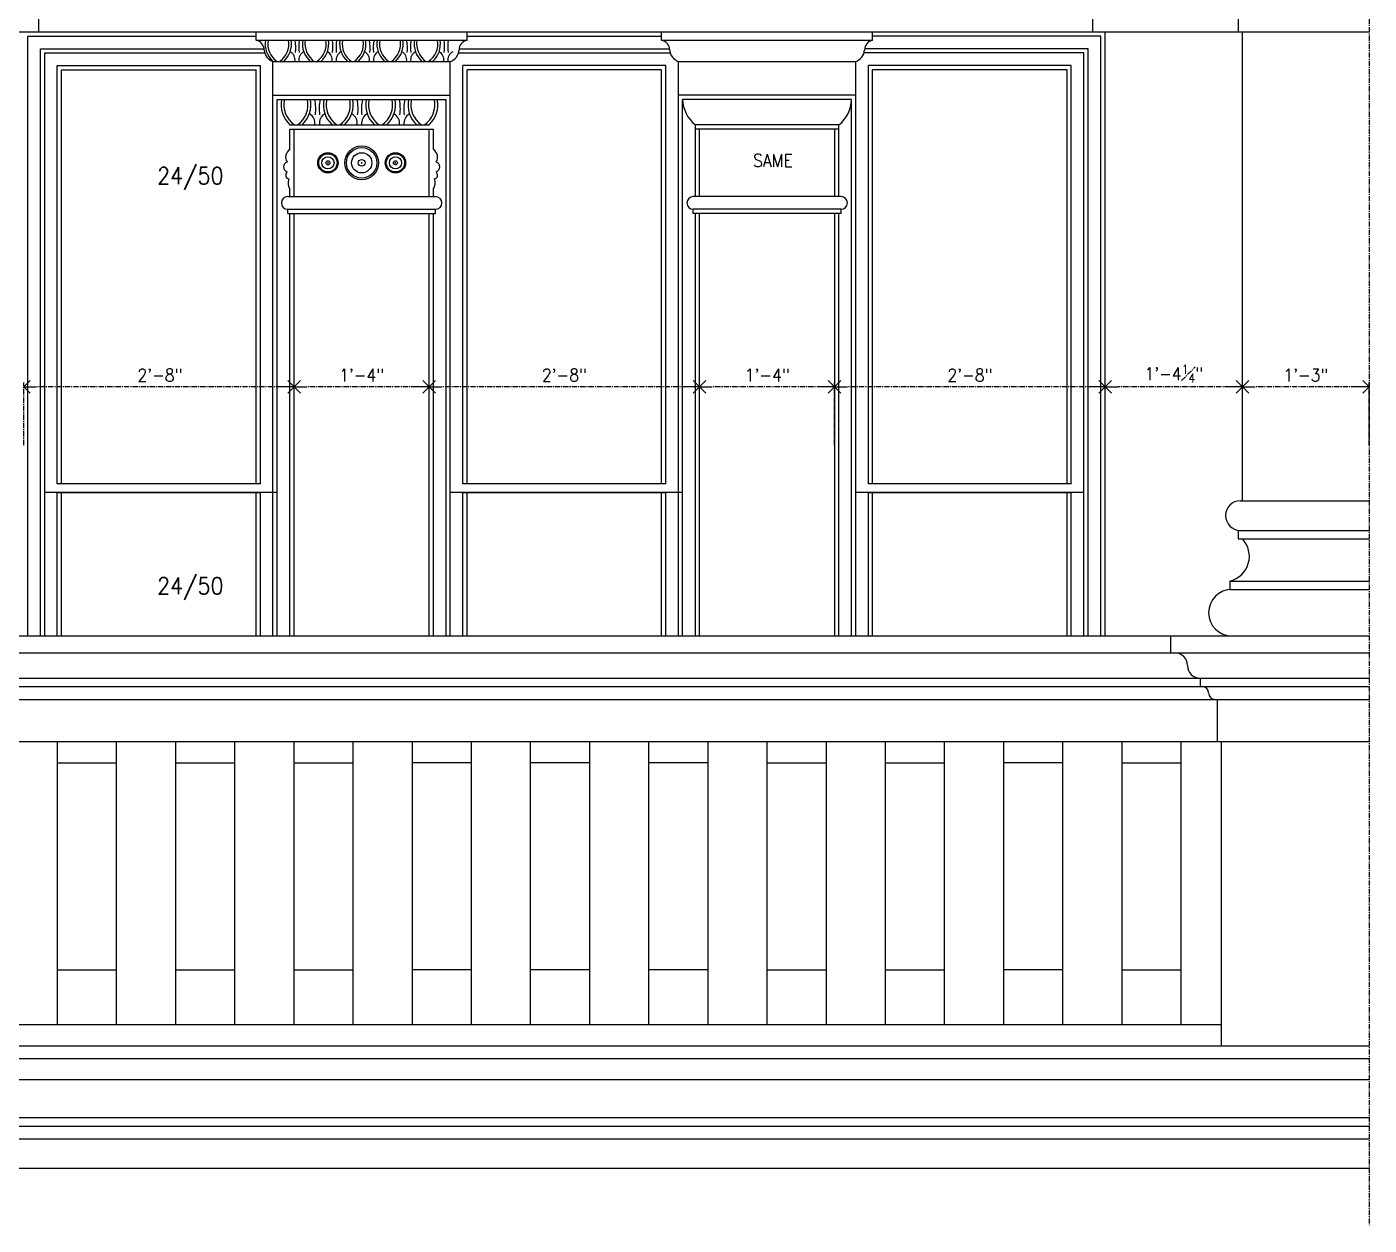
# Model space of a CAD drawing. Header units: inches. Extents: x 10 to 565, y 33 to 838.
# Drawn here: x 386 to 544.9, y 37.6 to 179.4 of the extents above; entities that cross this region are included whole.
import ezdxf

# ---------------------------------------------------------------- set-up
doc = ezdxf.new("R2010")
doc.units = ezdxf.units.IN
doc.header["$LTSCALE"] = 0.5
doc.header["$MEASUREMENT"] = 0
doc.linetypes.add('CENTER', pattern=[2, 1.25, -0.25, 0.25, -0.25])
for name, color, linetype in [('A-ANNO-DIMS', 7, 'Continuous'), ('A-ANNO-NOTE', 7, 'Continuous'), ('A-ANNO-NOTE-FINE', 8, 'Continuous'), ('A-ELEV', 2, 'Continuous'), ('A-ELEV-FNSH', 2, 'Continuous'), ('A-GLAZ-PRHT', 3, 'Continuous')]:
    doc.layers.add(name, color=color, linetype=linetype)
doc.styles.add('NOTE', font='romans.shx', dxfattribs={"width": 0.9})
doc.dimstyles.new('A5-16$0', dxfattribs={"dimscale": 16, "dimtxt": 0.09375, "dimasz": 0.09375, "dimexe": 0.03125, "dimexo": 0.03125, "dimgap": 0.03125, "dimtad": 1, "dimdec": 4, "dimzin": 3, "dimdsep": 46, "dimlunit": 4, "dimtxsty": 'NOTE', "dimblk1": 'OPEN90', "dimblk2": 'OPEN90', "dimsah": 1, "dimcen": 0.09375, "dimclrd": 256, "dimclre": 256, "dimclrt": 256, "dimaunit": 1, "dimadec": 3, "dimazin": 0, "dimtfac": 0.7, "dimtdec": 4, "dimtmove": 2, "dimatfit": 3, "dimldrblk": 'OPEN90', "dimfxl": 0, "dimfrac": 1, "dimtolj": 1, "dimtzin": 1, "dimlwd": -1, "dimlwe": -1, "dimarcsym": 0})

# ---------------------------------------------------------------- blocks, each defined once
blk = doc.blocks.new('_Open90')
at = {"color": 0, "lineweight": -2}
for p, q in [((0, 0), (-1, 0)), ((-0.5, 0.5), (0, 0)), ((0, 0), (-0.5, -0.5))]:
    blk.add_line(p, q, dxfattribs=at)
blk = doc.blocks.new('*D64')
at = {"layer": 'A-ANNO-DIMS', "linetype": 'CENTER'}
for p, q in [((529.85, 129.91), (529.85, 137.3)), ((543.35, 136.8), (531.35, 136.8)), ((544.85, 129.91), (544.85, 137.3))]:
    blk.add_line(p, q, dxfattribs=at)
at = {"layer": 'Defpoints', "color": 0, "linetype": 'CENTER'}
for p in [(529.85, 136.8), (529.85, 129.41), (544.85, 129.41)]:
    blk.add_point(p, dxfattribs=at)
at = {"layer": 'A-ANNO-DIMS', "linetype": 'CENTER', "xscale": 1.5, "yscale": 1.5, "zscale": 1.5, "rotation": 180}
blk.add_blockref('_Open90', (529.85, 136.8), dxfattribs=at)
at = {"layer": 'A-ANNO-DIMS', "linetype": 'CENTER', "xscale": 1.5, "yscale": 1.5, "zscale": 1.5}
blk.add_blockref('_Open90', (544.85, 136.8), dxfattribs=at)
at = {"layer": 'A-ANNO-DIMS', "linetype": 'CENTER', "insert": (537.35, 138.19), "char_height": 1.5, "attachment_point": 5, "style": 'NOTE'}
blk.add_mtext('\\A1;1\'-3"', dxfattribs=at)
blk = doc.blocks.new('*D65')
at = {"layer": 'A-ANNO-DIMS', "linetype": 'CENTER'}
for p, q in [((481.59, 129.91), (481.59, 137.3)), ((512.1, 136.8), (483.09, 136.8)), ((513.6, 129.91), (513.6, 137.3))]:
    blk.add_line(p, q, dxfattribs=at)
at = {"layer": 'Defpoints', "color": 0, "linetype": 'CENTER'}
for p in [(481.59, 136.8), (481.59, 129.41), (513.6, 129.41)]:
    blk.add_point(p, dxfattribs=at)
at = {"layer": 'A-ANNO-DIMS', "linetype": 'CENTER', "xscale": 1.5, "yscale": 1.5, "zscale": 1.5, "rotation": 180}
blk.add_blockref('_Open90', (481.59, 136.8), dxfattribs=at)
at = {"layer": 'A-ANNO-DIMS', "linetype": 'CENTER', "xscale": 1.5, "yscale": 1.5, "zscale": 1.5}
blk.add_blockref('_Open90', (513.6, 136.8), dxfattribs=at)
at = {"layer": 'A-ANNO-DIMS', "linetype": 'CENTER', "insert": (497.6, 138.19), "char_height": 1.5, "attachment_point": 5, "style": 'NOTE'}
blk.add_mtext('\\A1;2\'-8"', dxfattribs=at)
blk = doc.blocks.new('*D66')
at = {"layer": 'A-ANNO-DIMS', "linetype": 'CENTER'}
for p, q in [((465.6, 129.91), (465.6, 137.3)), ((480.09, 136.8), (467.1, 136.8)), ((481.59, 129.91), (481.59, 137.3))]:
    blk.add_line(p, q, dxfattribs=at)
at = {"layer": 'Defpoints', "color": 0, "linetype": 'CENTER'}
for p in [(465.6, 136.8), (465.6, 129.41), (481.59, 129.41)]:
    blk.add_point(p, dxfattribs=at)
at = {"layer": 'A-ANNO-DIMS', "linetype": 'CENTER', "xscale": 1.5, "yscale": 1.5, "zscale": 1.5, "rotation": 180}
blk.add_blockref('_Open90', (465.6, 136.8), dxfattribs=at)
at = {"layer": 'A-ANNO-DIMS', "linetype": 'CENTER', "xscale": 1.5, "yscale": 1.5, "zscale": 1.5}
blk.add_blockref('_Open90', (481.59, 136.8), dxfattribs=at)
at = {"layer": 'A-ANNO-DIMS', "linetype": 'CENTER', "insert": (473.6, 138.19), "char_height": 1.5, "attachment_point": 5, "style": 'NOTE'}
blk.add_mtext('\\A1;1\'-4"', dxfattribs=at)
blk = doc.blocks.new('*D67')
at = {"layer": 'A-ANNO-DIMS', "linetype": 'CENTER'}
for p, q in [((433.6, 129.91), (433.6, 137.3)), ((464.1, 136.8), (435.1, 136.8)), ((465.6, 129.91), (465.6, 137.3))]:
    blk.add_line(p, q, dxfattribs=at)
at = {"layer": 'Defpoints', "color": 0, "linetype": 'CENTER'}
for p in [(433.6, 136.8), (433.6, 129.41), (465.6, 129.41)]:
    blk.add_point(p, dxfattribs=at)
at = {"layer": 'A-ANNO-DIMS', "linetype": 'CENTER', "xscale": 1.5, "yscale": 1.5, "zscale": 1.5, "rotation": 180}
blk.add_blockref('_Open90', (433.6, 136.8), dxfattribs=at)
at = {"layer": 'A-ANNO-DIMS', "linetype": 'CENTER', "xscale": 1.5, "yscale": 1.5, "zscale": 1.5}
blk.add_blockref('_Open90', (465.6, 136.8), dxfattribs=at)
at = {"layer": 'A-ANNO-DIMS', "linetype": 'CENTER', "insert": (449.6, 138.19), "char_height": 1.5, "attachment_point": 5, "style": 'NOTE'}
blk.add_mtext('\\A1;2\'-8"', dxfattribs=at)
blk = doc.blocks.new('*D68')
at = {"layer": 'A-ANNO-DIMS', "linetype": 'CENTER'}
for p, q in [((417.61, 129.91), (417.61, 137.3)), ((432.1, 136.8), (419.11, 136.8)), ((433.6, 129.91), (433.6, 137.3))]:
    blk.add_line(p, q, dxfattribs=at)
at = {"layer": 'Defpoints', "color": 0, "linetype": 'CENTER'}
for p in [(417.61, 136.8), (417.61, 129.41), (433.6, 129.41)]:
    blk.add_point(p, dxfattribs=at)
at = {"layer": 'A-ANNO-DIMS', "linetype": 'CENTER', "xscale": 1.5, "yscale": 1.5, "zscale": 1.5, "rotation": 180}
blk.add_blockref('_Open90', (417.61, 136.8), dxfattribs=at)
at = {"layer": 'A-ANNO-DIMS', "linetype": 'CENTER', "xscale": 1.5, "yscale": 1.5, "zscale": 1.5}
blk.add_blockref('_Open90', (433.6, 136.8), dxfattribs=at)
at = {"layer": 'A-ANNO-DIMS', "linetype": 'CENTER', "insert": (425.6, 138.19), "char_height": 1.5, "attachment_point": 5, "style": 'NOTE'}
blk.add_mtext('\\A1;1\'-4"', dxfattribs=at)
blk = doc.blocks.new('*D69')
at = {"layer": 'A-ANNO-DIMS', "linetype": 'CENTER'}
for p, q in [((385.61, 129.91), (385.61, 137.3)), ((416.11, 136.8), (387.11, 136.8)), ((417.61, 129.91), (417.61, 137.3))]:
    blk.add_line(p, q, dxfattribs=at)
at = {"layer": 'Defpoints', "color": 0, "linetype": 'CENTER'}
for p in [(385.61, 136.8), (385.61, 129.41), (417.61, 129.41)]:
    blk.add_point(p, dxfattribs=at)
at = {"layer": 'A-ANNO-DIMS', "linetype": 'CENTER', "xscale": 1.5, "yscale": 1.5, "zscale": 1.5, "rotation": 180}
blk.add_blockref('_Open90', (385.61, 136.8), dxfattribs=at)
at = {"layer": 'A-ANNO-DIMS', "linetype": 'CENTER', "xscale": 1.5, "yscale": 1.5, "zscale": 1.5}
blk.add_blockref('_Open90', (417.61, 136.8), dxfattribs=at)
at = {"layer": 'A-ANNO-DIMS', "linetype": 'CENTER', "insert": (401.73, 138.19), "char_height": 1.5, "attachment_point": 5, "style": 'NOTE'}
blk.add_mtext('\\A1;2\'-8"', dxfattribs=at)
blk = doc.blocks.new('*D94')
at = {"layer": 'A-ANNO-DIMS', "linetype": 'CENTER'}
for p, q in [((513.6, 134.54), (513.6, 137.3)), ((528.35, 136.8), (515.1, 136.8)), ((529.85, 134.54), (529.85, 137.3))]:
    blk.add_line(p, q, dxfattribs=at)
at = {"layer": 'Defpoints', "color": 0, "linetype": 'CENTER'}
for p in [(513.6, 136.8), (513.6, 134.04), (529.85, 134.04)]:
    blk.add_point(p, dxfattribs=at)
at = {"layer": 'A-ANNO-DIMS', "linetype": 'CENTER', "xscale": 1.5, "yscale": 1.5, "zscale": 1.5, "rotation": 180}
blk.add_blockref('_Open90', (513.6, 136.8), dxfattribs=at)
at = {"layer": 'A-ANNO-DIMS', "linetype": 'CENTER', "xscale": 1.5, "yscale": 1.5, "zscale": 1.5}
blk.add_blockref('_Open90', (529.85, 136.8), dxfattribs=at)
at = {"layer": 'A-ANNO-DIMS', "linetype": 'CENTER', "insert": (521.73, 138.35), "char_height": 1.5, "attachment_point": 5, "style": 'NOTE'}
blk.add_mtext('\\A1;1\'-4{\\H0.700000x;\\S1#4;}"', dxfattribs=at)

msp = doc.modelspace()

# ---------------------------------------------------------------- linework, layer by layer
at = {"layer": 'A-ANNO-NOTE-FINE', "linetype": 'CENTER'}
msp.add_line((544.85043, 570.38376), (544.85043, 37.57692), dxfattribs=at)
at = {"layer": 'A-ELEV'}
for p, q in [((387.35358, 184.81194), (387.35358, 178.81194)), ((512.10043, 184.81194), (512.10043, 178.81194)), ((529.35043, 180.31194), (529.35043, 178.81194)), ((147.7856, 178.81194), (544.85043, 178.81194)), ((386.10758, 107.31194), (386.10758, 178.31194)), ((386.10758, 178.31194), (413.11911, 178.31194)), ((386.10758, 178.31194), (413.11911, 178.31194)), ((413.11911, 177.81194), (413.11911, 178.81194)), ((413.11911, 177.81194), (413.11911, 178.81194)), ((438.0889, 177.81194), (438.0889, 178.81194)), ((438.0889, 177.81194), (438.0889, 178.81194)), ((438.0889, 178.31194), (461.11195, 178.31194)), ((461.11195, 177.81194), (461.11195, 178.81194)), ((461.11195, 177.81194), (461.11195, 178.81194)), ((486.08174, 177.81194), (486.08174, 178.81194)), ((486.08174, 177.81194), (486.08174, 178.81194)), ((513.10043, 178.31194), (486.08174, 178.31194)), ((513.10043, 107.31194), (513.10043, 178.31194)), ((513.60043, 107.31194), (513.60043, 178.81194)), ((529.85043, 123.31194), (529.85043, 178.81194)), ((387.60043, 107.31194), (387.60043, 176.81235)), ((387.60043, 176.81235), (414.06573, 176.81235)), ((413.11911, 177.81194), (438.0889, 177.81194)), ((437.14224, 176.81194), (462.05861, 176.81194)), ((461.11195, 177.81194), (486.08174, 177.81194)), ((511.60043, 176.81235), (485.13513, 176.81235)), ((511.60043, 107.31194), (511.60043, 176.81235)), ((388.10043, 107.31194), (388.10043, 176.31235)), ((388.10043, 176.31235), (414.13818, 176.31235)), ((415.10758, 107.31194), (415.10758, 175.31194)), ((415.10758, 175.31194), (436.10043, 175.31194)), ((436.10043, 107.31194), (436.10043, 175.31194)), ((437.0697, 176.31194), (462.13115, 176.31194)), ((463.10043, 107.31194), (463.10043, 175.31194)), ((463.10043, 175.31194), (484.09327, 175.31194)), ((484.09327, 107.31194), (484.09327, 175.31194)), ((511.10043, 176.31235), (485.06267, 176.31235)), ((511.10043, 107.31194), (511.10043, 176.31235)), ((415.10758, 171.31194), (436.10043, 171.31194)), ((415.60758, 107.31194), (415.60758, 170.81194)), ((415.60758, 170.81194), (435.60043, 170.81194)), ((435.60043, 107.31194), (435.60043, 170.81194)), ((484.09327, 171.31194), (463.10043, 171.31194)), ((483.59327, 170.81194), (463.60043, 170.81194)), ((463.60043, 107.31194), (463.60043, 170.81194)), ((483.59327, 107.31194), (483.59327, 170.81194)), ((417.10758, 167.81194), (433.58107, 167.81194)), ((417.10758, 167.31194), (434.10043, 167.31194)), ((417.10758, 164.88585), (417.10758, 167.31194)), ((417.60758, 159.31194), (417.60758, 167.31194)), ((433.60043, 159.31194), (433.60043, 167.31194)), ((434.10043, 164.88585), (434.10043, 167.31194)), ((482.09327, 167.81194), (465.10043, 167.81194)), ((465.10043, 159.31194), (465.10043, 167.81194)), ((482.09327, 167.31194), (465.10043, 167.31194)), ((465.60043, 159.31194), (465.60043, 167.31194)), ((481.59327, 159.31194), (481.59327, 167.31194)), ((482.09327, 159.31194), (482.09327, 167.81194)), ((416.85758, 159.31194), (434.35043, 159.31194)), ((417.10758, 159.31194), (417.10758, 160.22823)), ((434.10043, 159.31194), (434.10043, 160.22823)), ((482.34327, 159.31194), (464.85043, 159.31194)), ((416.85758, 157.81194), (434.35043, 157.81194)), ((416.85758, 157.31194), (416.85758, 157.81194)), ((416.85758, 157.31194), (434.35043, 157.31194)), ((417.10758, 107.31194), (417.10758, 157.31194)), ((417.60758, 107.31194), (417.60758, 157.31194)), ((433.60043, 107.31194), (433.60043, 157.31194)), ((434.10043, 107.31194), (434.10043, 157.31194)), ((434.35043, 157.31194), (434.35043, 157.81194)), ((482.34327, 157.81194), (464.85043, 157.81194)), ((464.85043, 157.31194), (464.85043, 157.81194)), ((482.34327, 157.31194), (464.85043, 157.31194)), ((465.10043, 107.31194), (465.10043, 157.31194)), ((465.60043, 107.31194), (465.60043, 157.31194)), ((481.59327, 107.31194), (481.59327, 157.31194)), ((482.09327, 107.31194), (482.09327, 157.31194)), ((482.34327, 157.31194), (482.34327, 157.81194)), ((415.60758, 124.31194), (388.10043, 124.31194)), ((463.60043, 124.31194), (436.10043, 124.31194)), ((511.10043, 124.31194), (484.10043, 124.31194)), ((529.60043, 123.31194), (544.85043, 123.31194)), ((529.35043, 119.81194), (544.85043, 119.81194)), ((529.35043, 119.81194), (529.35043, 118.81194)), ((529.35043, 118.81194), (544.85043, 118.81194)), ((528.35043, 113.81194), (544.85043, 113.81194)), ((528.35043, 113.81194), (528.35043, 112.81194)), ((528.35043, 112.81194), (544.85043, 112.81194)), ((114.94647, 107.31194), (544.85043, 107.31194)), ((521.35043, 107.31194), (521.35043, 105.31194)), ((114.94647, 105.31194), (544.85043, 105.31194)), ((118.44647, 102.31194), (544.85043, 102.31194)), ((524.85043, 102.31194), (524.85043, 101.31194)), ((118.44647, 101.31194), (544.85043, 101.31194)), ((120.19647, 99.81194), (544.85043, 99.81194)), ((526.85043, 99.81194), (526.85043, 94.81194)), ((120.44647, 94.81194), (544.85043, 94.81194)), ((389.56673, 94.81194), (389.56673, 61.31194)), ((396.56673, 94.81194), (396.56673, 61.31194)), ((403.56673, 94.81194), (403.56673, 61.31194)), ((410.56673, 94.81194), (410.56673, 61.31194)), ((417.56673, 94.81194), (417.56673, 61.31194)), ((424.56673, 94.81194), (424.56673, 61.31194)), ((431.56673, 94.81194), (431.56673, 61.31194)), ((438.56673, 94.81194), (438.56673, 61.31194)), ((445.56673, 94.81194), (445.56673, 61.31194)), ((452.56673, 94.81194), (452.56673, 61.31194)), ((459.56673, 94.81194), (459.56673, 61.31194)), ((466.56673, 94.81194), (466.56673, 61.31194)), ((473.56673, 94.81194), (473.56673, 61.31194)), ((480.56673, 94.81194), (480.56673, 61.31194)), ((487.56673, 94.81194), (487.56673, 61.31194)), ((494.56673, 94.81194), (494.56673, 61.31194)), ((501.56673, 94.81194), (501.56673, 61.31194)), ((508.56673, 94.81194), (508.56673, 61.31194)), ((515.56673, 94.81194), (515.56673, 61.31194)), ((522.56673, 94.81194), (522.56673, 61.31194)), ((527.35043, 94.81194), (527.35043, 58.81194)), ((389.56673, 92.31194), (396.56673, 92.31194)), ((403.56673, 92.31194), (410.56673, 92.31194)), ((417.56673, 92.31194), (424.56673, 92.31194)), ((438.56673, 92.31194), (431.56673, 92.31194)), ((452.56673, 92.31194), (445.56673, 92.31194)), ((466.56673, 92.31194), (459.56673, 92.31194)), ((473.56673, 92.31194), (480.56673, 92.31194)), ((487.56673, 92.31194), (494.56673, 92.31194)), ((508.56673, 92.31194), (501.56673, 92.31194)), ((515.56673, 92.31194), (522.56673, 92.31194)), ((389.56673, 67.81194), (396.56673, 67.81194)), ((403.56673, 67.81194), (410.56673, 67.81194)), ((417.56673, 67.81194), (424.56673, 67.81194)), ((438.56673, 67.81194), (431.56673, 67.81194)), ((452.56673, 67.81194), (445.56673, 67.81194)), ((466.56673, 67.81194), (459.56673, 67.81194)), ((473.56673, 67.81194), (480.56673, 67.81194)), ((487.56673, 67.81194), (494.56673, 67.81194)), ((508.56673, 67.81194), (501.56673, 67.81194)), ((515.56673, 67.81194), (522.56673, 67.81194)), ((373.35043, 61.31194), (527.35043, 61.31194)), ((120.94647, 58.81194), (544.85043, 58.81194)), ((87.94647, 57.31194), (544.85043, 57.31194)), ((87.94647, 54.81194), (544.85043, 54.81194)), ((93.94647, 50.31194), (544.85043, 50.31194)), ((93.94647, 49.31194), (544.85043, 49.31194)), ((94.94647, 47.81194), (544.85043, 47.81194)), ((94.94647, 44.31194), (544.85043, 44.31194))]:
    msp.add_line(p, q, dxfattribs=at)
for centre, radius, start, end in [((412.93641, 176.6909), 1.13583, 358.4584774, 80.7436469), ((415.61594, 176.77443), 1.54832, 184.2256388, 250.8326625), ((435.59207, 176.77443), 1.54832, 289.1673375, 355.7743612), ((438.2716, 176.6909), 1.13583, 99.2563531, 181.5415226), ((460.92925, 176.6909), 1.13583, 358.4584774, 80.7436469), ((463.60878, 176.77443), 1.54832, 184.2256388, 250.8326625), ((483.58491, 176.77443), 1.54832, 289.1673375, 355.7743612), ((486.26445, 176.6909), 1.13583, 99.2563531, 181.5415226), ((419.2761, 170.18052), 3.21133, 168.9039524, 227.5247591), ((431.41255, 170.18052), 3.21133, 312.4752409, 11.0960476), ((467.53416, 170.90381), 3.9348, 181.3378085, 231.7922938), ((479.65954, 170.90381), 3.9348, 308.2077062, 358.6621915), ((417.69067, 163.97667), 1.0801, 122.6734005, 211.7888508), ((433.51734, 163.97667), 1.0801, 328.2111492, 57.3265995), ((416.94783, 162.83988), 0.59423, 107.1509631, 255.6462002), ((417.07164, 161.84581), 0.45258, 126.8037749, 260.3680089), ((434.13636, 161.84581), 0.45258, 279.6319911, 53.1962251), ((434.26018, 162.83988), 0.59423, 284.3537998, 72.8490369), ((418.05659, 160.90971), 1.16834, 155.208791, 215.6819389), ((433.15142, 160.90971), 1.16834, 324.3180611, 24.791209), ((416.85758, 158.56194), 0.75, 90, 270), ((434.35043, 158.56194), 0.75, 270, 90), ((464.85043, 158.56194), 0.75, 90, 270), ((482.34327, 158.56194), 0.75, 270, 90), ((529.60043, 121.56194), 1.75, 90, 270), ((527.65588, 116.74531), 3.01447, 283.3208957, 43.2806158), ((528.60043, 110.06194), 2.75, 90, 270), ((521.85043, 103.81194), 1.5, 0, 90), ((524.85043, 103.81194), 1.5, 180, 270), ((525.10043, 100.56194), 0.75, 0, 90), ((526.60043, 100.56194), 0.75, 180, 270)]:
    msp.add_arc(centre, radius, start, end, dxfattribs=at)
at = {"layer": 'A-ELEV-FNSH'}
for centre, radius in [((425.61002, 163.31194), 2), ((421.61482, 163.31194), 1.2), ((421.61482, 163.31194), 1.08), ((421.61482, 163.31194), 0.72), ((425.61002, 163.31194), 1.8), ((425.61002, 163.31194), 1.2), ((425.61002, 163.31194), 0.4), ((429.60522, 163.31194), 1.2), ((429.60522, 163.31194), 1.08), ((429.60522, 163.31194), 0.72), ((421.61482, 163.31194), 0.24), ((421.61482, 163.31194), 0.03202), ((425.61002, 163.31194), 0.05336), ((429.60522, 163.31194), 0.24), ((429.60522, 163.31194), 0.03202)]:
    msp.add_circle(centre, radius, dxfattribs=at)
for centre, radius, start, end in [((417.01588, 177.39629), 2.82597, 171.5421295, 227.5247591), ((417.01588, 177.39629), 2.52544, 170.5268719, 235.6230181), ((414.47701, 177.39629), 2.52544, 304.3769819, 9.4731281), ((414.47701, 177.39629), 2.82597, 312.4752409, 8.4578705), ((416.62949, 175.49868), 1.08982, 350.1337464, 61.8708896), ((412.98449, 176.97357), 4.82104, 352.5913028, 10.0145224), ((422.98454, 176.97357), 4.82104, 169.9854776, 187.4086972), ((419.26972, 175.49868), 1.08982, 118.1291104, 189.8662536), ((421.4222, 177.39629), 2.82597, 171.5421295, 227.5247591), ((421.4222, 177.39629), 2.52544, 170.5268719, 235.6230181), ((418.88333, 177.39629), 2.52544, 304.3769819, 9.4731281), ((418.88333, 177.39629), 2.82597, 312.4752409, 8.4578705), ((421.0358, 175.49868), 1.08982, 350.1337464, 61.8708896), ((417.3908, 176.97357), 4.82104, 352.5913028, 10.0145224), ((427.39085, 176.97357), 4.82104, 169.9854776, 187.4086972), ((423.67604, 175.49868), 1.08982, 118.1291104, 189.8662536), ((425.82851, 177.39629), 2.82597, 171.5421295, 227.5247591), ((425.82851, 177.39629), 2.52544, 170.5268719, 235.6230181), ((423.28964, 177.39629), 2.52544, 304.3769819, 9.4731281), ((423.28964, 177.39629), 2.82597, 312.4752409, 8.4578705), ((425.44212, 175.49868), 1.08982, 350.1337464, 61.8708896), ((421.79712, 176.97357), 4.82104, 352.5913028, 10.0145224), ((431.79717, 176.97357), 4.82104, 169.9854776, 187.4086972), ((428.08235, 175.49868), 1.08982, 118.1291104, 189.8662536), ((430.23483, 177.39629), 2.82597, 171.5421295, 227.5247591), ((430.23483, 177.39629), 2.52544, 170.5268719, 235.6230181), ((427.69596, 177.39629), 2.52544, 304.3769819, 9.4731281), ((427.69596, 177.39629), 2.82597, 312.4752409, 8.4578705), ((429.84843, 175.49868), 1.08982, 350.1337464, 61.8708896), ((426.20343, 176.97357), 4.82104, 352.5913028, 10.0145224), ((436.20348, 176.97357), 4.82104, 169.9854776, 187.4086972), ((432.48867, 175.49868), 1.08982, 118.1291104, 189.8662536), ((434.64114, 177.39629), 2.82597, 171.5421295, 227.5247591), ((434.64114, 177.39629), 2.52544, 170.5268719, 235.6230181), ((432.10227, 177.39629), 2.52544, 304.3769819, 9.4731281), ((432.10227, 177.39629), 2.82597, 312.4752409, 8.4578705), ((434.25475, 175.49868), 1.08982, 350.1337464, 61.8708896), ((430.60975, 176.97357), 4.82104, 352.5913028, 10.0145224), ((440.6098, 176.97357), 4.82104, 169.9854776, 187.4086972), ((436.89498, 175.49868), 1.08982, 118.1291104, 189.8662536), ((419.2761, 170.18052), 2.86982, 167.5635596, 235.6230181), ((416.39102, 170.18052), 2.86982, 304.3769819, 12.4364404), ((416.39102, 170.18052), 3.21133, 312.4752409, 11.0960476), ((414.69497, 169.70016), 5.47846, 352.5913028, 11.5658346), ((426.05867, 169.70016), 5.47846, 168.4341654, 187.4086972), ((424.28328, 170.18052), 3.21133, 168.9039524, 227.5247591), ((424.28328, 170.18052), 2.86982, 167.5635596, 235.6230181), ((421.3982, 170.18052), 2.86982, 304.3769819, 12.4364404), ((421.3982, 170.18052), 3.21133, 312.4752409, 11.0960476), ((419.70215, 169.70016), 5.47846, 352.5913028, 11.5658346), ((431.06584, 169.70016), 5.47846, 168.4341654, 187.4086972), ((429.29046, 170.18052), 3.21133, 168.9039524, 227.5247591), ((429.29046, 170.18052), 2.86982, 167.5635596, 235.6230181), ((426.40538, 170.18052), 2.86982, 304.3769819, 12.4364404), ((426.40538, 170.18052), 3.21133, 312.4752409, 11.0960476), ((424.70933, 169.70016), 5.47846, 352.5913028, 11.5658346), ((436.07302, 169.70016), 5.47846, 168.4341654, 187.4086972), ((434.29763, 170.18052), 3.21133, 168.9039524, 227.5247591), ((434.29763, 170.18052), 2.86982, 167.5635596, 235.6230181), ((431.41255, 170.18052), 2.86982, 304.3769819, 12.4364404), ((418.83702, 168.02415), 1.23844, 350.1337464, 61.8708896), ((421.83728, 168.02415), 1.23844, 118.1291104, 189.8662536), ((423.8442, 168.02415), 1.23844, 350.1337464, 61.8708896), ((426.84446, 168.02415), 1.23844, 118.1291104, 189.8662536), ((428.85137, 168.02415), 1.23844, 350.1337464, 61.8708896), ((431.85164, 168.02415), 1.23844, 118.1291104, 189.8662536)]:
    msp.add_arc(centre, radius, start, end, dxfattribs=at)
at = {"layer": 'A-GLAZ-PRHT'}
for p, q in [((389.5889, 174.8124), (413.61911, 174.8124)), ((389.5889, 125.31194), (389.5889, 174.8124)), ((413.61911, 125.31194), (413.61911, 174.8124)), ((461.61195, 174.8124), (437.5889, 174.8124)), ((437.5889, 125.31194), (437.5889, 174.8124)), ((461.61195, 125.31194), (461.61195, 174.8124)), ((509.60043, 174.8124), (485.58174, 174.8124)), ((485.58174, 125.31194), (485.58174, 174.8124)), ((509.60043, 125.31194), (509.60043, 174.8124)), ((390.0889, 174.3124), (413.11911, 174.3124)), ((390.0889, 125.31194), (390.0889, 174.3124)), ((413.11911, 125.31194), (413.11911, 174.3124)), ((461.11195, 174.3124), (438.0889, 174.3124)), ((438.0889, 125.31194), (438.0889, 174.3124)), ((461.11195, 125.31194), (461.11195, 174.3124)), ((509.10043, 174.3124), (486.08174, 174.3124)), ((486.08174, 125.31194), (486.08174, 174.3124)), ((509.10043, 125.31194), (509.10043, 174.3124)), ((413.61911, 125.31194), (389.5889, 125.31194)), ((389.5889, 107.31194), (389.5889, 124.31194)), ((389.5889, 124.31194), (413.61911, 124.31194)), ((390.0889, 107.31194), (390.0889, 124.31194)), ((413.11911, 107.31194), (413.11911, 124.31194)), ((413.61911, 107.31194), (413.61911, 124.31194)), ((461.61195, 125.31194), (437.5889, 125.31194)), ((437.5889, 107.31194), (437.5889, 124.31194)), ((437.5889, 124.31194), (461.61195, 124.31194)), ((438.0889, 107.31194), (438.0889, 124.31194)), ((461.11195, 107.31194), (461.11195, 124.31194)), ((461.61195, 107.31194), (461.61195, 124.31194)), ((509.61195, 125.31194), (485.58174, 125.31194)), ((485.58174, 107.31194), (485.58174, 124.31194)), ((485.58174, 124.31194), (509.60043, 124.31194)), ((486.08174, 107.31194), (486.08174, 124.31194)), ((509.10043, 107.31194), (509.10043, 124.31194)), ((509.60043, 107.31194), (509.60043, 124.31194))]:
    msp.add_line(p, q, dxfattribs=at)

# ---------------------------------------------------------------- texts
at = {"layer": 'A-ANNO-NOTE', "style": 'NOTE', "width": 0.9}
msp.add_text('SAME', height=1.5, dxfattribs=at).set_placement((471.93369, 162.8508))
at = {"layer": 'A-ANNO-NOTE', "char_height": 2, "attachment_point": 1, "style": 'NOTE'}
for insert in [(401.39732, 162.78635), (401.39732, 114.2463)]:
    msp.add_mtext('24/50', dxfattribs=dict(at, insert=insert))

# ---------------------------------------------------------------- dimensions: what is measured, and where the dimension line sits
at = {"layer": 'A-ANNO-DIMS', "linetype": 'CENTER'}
dim = msp.add_linear_dim(base=(385.60758, 136.79878), p1=(417.60758, 129.40735), p2=(385.60758, 129.40735), text='2\'-8"', dimstyle='A5-16$0', dxfattribs=at)
dim.commit()
dim.dimension.update_dxf_attribs({"geometry": '*D69', "text_midpoint": (401.73058, 138.19164), "dimtype": 160})
for base, p1, p2, picture, middle in [((417.607583, 136.798782), (433.600426, 129.407354), (417.607583, 129.407354), '*D68', (425.604004, 138.191639)), ((433.60043, 136.79878), (465.60043, 129.40735), (433.60043, 129.40735), '*D67', (449.60043, 138.19164)), ((465.60043, 136.79878), (481.59327, 129.40735), (465.60043, 129.40735), '*D66', (473.59685, 138.19164)), ((481.59327, 136.79878), (513.60043, 129.40735), (481.59327, 129.40735), '*D65', (497.59685, 138.19164)), ((529.85043, 136.79878), (544.85043, 129.40735), (529.85043, 129.40735), '*D64', (537.35043, 138.19164))]:
    dim = msp.add_linear_dim(base=base, p1=p1, p2=p2, dimstyle='A5-16$0', dxfattribs=at)
    dim.commit()
    dim.dimension.update_dxf_attribs({"geometry": picture, "text_midpoint": middle, "dimtype": 160})
dim = msp.add_linear_dim(base=(513.60043, 136.79878), p1=(529.85043, 134.03525), p2=(513.60043, 134.03525), dimstyle='A5-16$0', dxfattribs=at)
dim.commit()
dim.dimension.update_dxf_attribs({"geometry": '*D94', "text_midpoint": (521.72543, 138.34878)})

doc.saveas('drawing.dxf')
